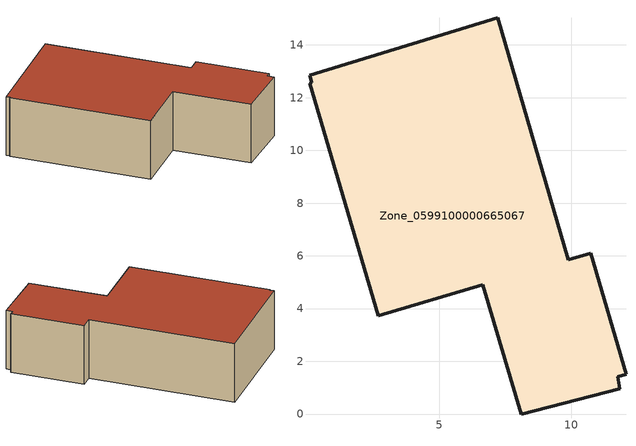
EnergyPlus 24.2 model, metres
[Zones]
Zone_0599100000665067
 floor ground (C_G): 10.74,6.09 12.08,1.51 11.77,1.41 11.84,0.96 8.1,0 6.65,4.89 2.69,3.73 0.08,12.54 0.17,12.57 0.09,12.84 7.22,15.02 9.9,5.85 z0
 wall outside (C_F): 0.08,12.54 2.69,3.73 6.65,4.89 8.1,0 11.84,0.96 11.77,1.41 12.08,1.51 10.74,6.09 9.9,5.85 7.22,15.02 0.09,12.84 0.17,12.57 0.08,12.54 z0:4.06
 roof outside (C_R): 8.1,0 11.84,0.96 11.77,1.41 12.08,1.51 10.74,6.09 9.9,5.85 7.22,15.02 0.09,12.84 0.17,12.57 0.08,12.54 2.69,3.73 6.65,4.89 z4.06
[BUILDING]
Pand.0599100000665067: North Axis=0; Terrain=City; Loads Convergence Tolerance Value=0.04; Temperature Convergence Tolerance Value=0.4; Solar Distribution=FullExterior; Maximum Number of Warmup Days=25; Minimum Number of Warmup Days=1
[Site:Location]
Rotterdam.The.Hague.AP_ZH_NLD Design_Conditions: Latitude=51.96; Longitude=4.45; Time Zone=1; Elevation=-4.5
[SITE:GROUNDTEMPERATURE:BUILDINGSURFACE]
18, 18, 18, 18, 18, 18, 18, 18, 18, 18, 18, 18
[MATERIAL] Thermal Absorptance=0.9; Solar Absorptance=0.7; Visible Absorptance=0.7
Name | Roughness | Thickness | Conductivity | Density | Specific Heat
G.D.1965 | MediumSmooth | 0.15 | 1 | 540 | 1210
F.D.1965 | Rough | 0.3 | 0.857143 | 1920 | 840
R.D.1965 | MediumRough | 0.2 | 0.08 | 1500 | 1000
[CONSTRUCTION]
C_G: G.D.1965
C_F: F.D.1965
C_R: R.D.1965
[ZONE]
Zone_0599100000665067: Type=1; Multiplier=1; Ceiling Height=Autocalculate; Volume=Autocalculate; Floor Area=autocalculate; Part of Total Floor Area=Yes
[ZONEINFILTRATION:DESIGNFLOWRATE]
Infil_Zone_0599100000665067: Zone or ZoneList or Space or SpaceList=Zone_0599100000665067; Schedule=AlwaysOn; Design Flow Rate Calculation Method=Flow/Area; Flow Rate per Floor Area=0.0042; Constant Term Coefficient=1; Temperature Term Coefficient=0; Velocity Term Coefficient=0; Velocity Squared Term Coefficient=0
[HVACTEMPLATE:ZONE:IDEALLOADSAIRSYSTEM]
Zone_0599100000665067: Maximum Heating Supply Air Temperature=50; Minimum Cooling Supply Air Temperature=13; Maximum Heating Supply Air Humidity Ratio=0.0156; Minimum Cooling Supply Air Humidity Ratio=0.0077; Heating Limit=NoLimit; Cooling Limit=NoLimit; Dehumidification Control Type=ConstantSensibleHeatRatio; Cooling Sensible Heat Ratio=0.7; Dehumidification Setpoint=60; Humidification Control Type=None; Humidification Setpoint=30; Outdoor Air Method=None; Outdoor Air Flow Rate per Person=0.00944; Outdoor Air Flow Rate per Zone Floor Area=0; Outdoor Air Flow Rate per Zone=0; Demand Controlled Ventilation Type=None; Outdoor Air Economizer Type=NoEconomizer; Heat Recovery Type=None; Sensible Heat Recovery Effectiveness=0.7; Latent Heat Recovery Effectiveness=0.65
[ZONECONTROL:THERMOSTAT]
ThermostatControl_Zone_0599100000665067: Zone or ZoneList=Zone_0599100000665067; Control Type Schedule=DualSetpointControlType; Control 1=Thermostat_Zone_0599100000665067; Temperature Difference Between Cutout And Setpoint=0
[THERMOSTATSETPOINT:DUALSETPOINT]
Thermostat_Zone_0599100000665067: Heating Setpoint Temperature Schedule=HeatingSetpoint_Zone_0599100000665067; Cooling Setpoint Temperature Schedule=CoolingSetpoint_Zone_0599100000665067
[SCHEDULE:COMPACT]
HeatingSetpoint_Zone_0599100000665067: Through: 12/31, For: AllDays, Until: 24:00, 21
CoolingSetpoint_Zone_0599100000665067: Through: 12/31, For: AllDays, Until: 24:00, 24
DualSetpointControlType: Through: 12/31, For: AllDays, Until: 24:00, 4
AlwaysOn: Through: 12/31, For: AllDays, Until: 24:00, 1
